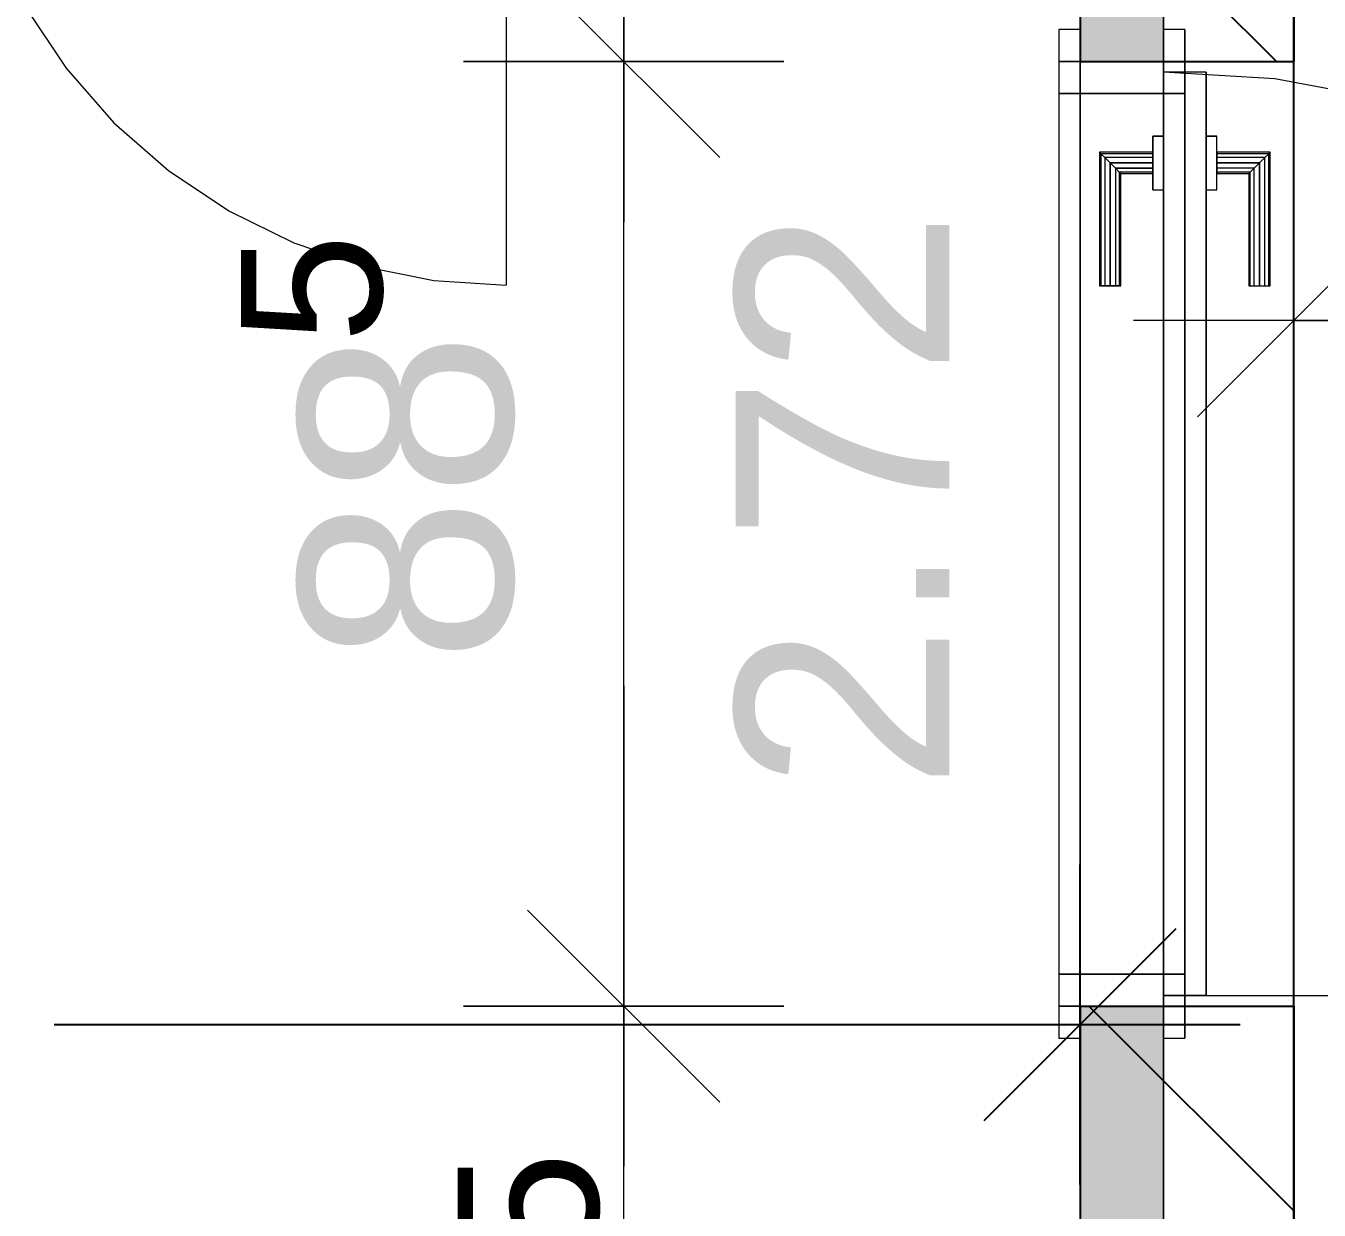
# Model space of a CAD drawing. Extents: x 0 to 756, y -25 to 420.
# Drawn here: x 272.53 to 296.76, y 239.81 to 262 of the extents above; entities that cross this region are included whole.
import ezdxf

# ---------------------------------------------------------------- set-up
doc = ezdxf.new("R2010")
doc.units = 0
doc.layers.get('0').update_dxf_attribs({"lineweight": 25})
doc.layers.get('DEFPOINTS').update_dxf_attribs({"lineweight": 25})
doc.layers.add('A_Geschossdecke', color=7, linetype='Continuous', lineweight=25, true_color=0x008080)
for name, color, linetype, lineweight in [('A_Innenwand', 7, 'Continuous', 25), ('A_Tuer', 7, 'Continuous', 25), ('Standard', 7, 'Continuous', 25), ('T_R', 7, 'Continuous', 13), ('T_R_2D', 7, 'Continuous', 13), ('WAND_HOLZ_TRAGEND', 7, 'Continuous', 13)]:
    doc.layers.add(name, color=color, linetype=linetype, lineweight=lineweight)
doc.styles.get("Standard").update_dxf_attribs({"font": 'arial.ttf'})

# ---------------------------------------------------------------- blocks, each defined once
blk = doc.blocks.new('Referenz-A0T78OQ1OY')
at = {"layer": 'DEFPOINTS', "color": 0, "linetype": 'Continuous', "lineweight": 18, "ltscale": 0.18}
for p, q in [((283.729, 261.333), (283.729, 261.333)), ((292.279, 261.333), (292.279, 261.333)), ((292.279, 261.333), (292.279, 261.333)), ((296.279, 256.479), (296.279, 256.479)), ((283.729, 243.633), (283.729, 243.633)), ((292.279, 243.633), (292.279, 243.633)), ((292.279, 243.633), (292.279, 243.633))]:
    blk.add_line(p, q, dxfattribs=at)
at = {"layer": 'Standard', "color": 0, "lineweight": 18}
for p, q in [((283.729, 261.533), (283.729, 270.533)), ((283.729, 261.333), (283.729, 267.533)), ((283.729, 267.333), (283.729, 258.333)), ((283.729, 255.333), (283.729, 264.333)), ((285.529, 259.533), (281.929, 263.133)), ((281.929, 263.133), (285.529, 259.533)), ((286.729, 261.333), (280.729, 261.333)), ((280.729, 261.333), (286.729, 261.333)), ((283.729, 243.633), (283.729, 261.333)), ((296.279, 259.479), (296.279, 253.479)), ((298.079, 258.279), (294.479, 254.679)), ((302.279, 256.479), (293.279, 256.479)), ((296.279, 256.479), (297.43, 256.479)), ((283.729, 249.633), (283.729, 240.633)), ((283.729, 237.633), (283.729, 246.633)), ((285.529, 241.833), (281.929, 245.433)), ((281.929, 245.433), (285.529, 241.833)), ((286.729, 243.633), (280.729, 243.633)), ((280.729, 243.633), (286.729, 243.633)), ((283.729, 243.337), (283.729, 243.633))]:
    blk.add_line(p, q, dxfattribs=at)
at = {"layer": 'Standard', "color": 0, "lineweight": -2}
for p, q in [((292.279, 240.29), (292.279, 246.29)), ((290.479, 241.49), (294.079, 245.09)), ((273.059, 243.29), (292.279, 243.29)), ((286.279, 243.29), (295.279, 243.29))]:
    blk.add_line(p, q, dxfattribs=at)
at = {"layer": 'T_R', "color": 0, "linetype": 'Continuous', "ltscale": 0.13}
for p, q in [((291.879, 261.933), (291.879, 261.333)), ((292.279, 261.933), (291.879, 261.933)), ((291.879, 261.933), (291.879, 261.933)), ((291.879, 261.933), (291.879, 261.333)), ((292.279, 261.933), (291.879, 261.933)), ((292.279, 261.333), (292.279, 261.933)), ((292.279, 261.933), (292.279, 261.933)), ((292.279, 261.933), (292.279, 261.333)), ((293.839, 261.933), (293.839, 261.333)), ((294.239, 261.933), (293.839, 261.933)), ((293.839, 261.933), (293.839, 261.933)), ((293.839, 261.933), (293.839, 261.333)), ((294.239, 261.933), (293.839, 261.933)), ((294.239, 261.333), (294.239, 261.933)), ((294.239, 261.933), (294.239, 261.933)), ((294.239, 261.933), (294.239, 261.333)), ((291.879, 261.333), (291.879, 260.733)), ((294.239, 261.333), (291.879, 261.333)), ((291.879, 261.333), (291.879, 261.333)), ((291.879, 261.333), (291.879, 260.733)), ((294.239, 261.333), (291.879, 261.333)), ((291.879, 261.333), (292.279, 261.333)), ((291.879, 261.333), (291.879, 261.333)), ((292.279, 261.333), (291.879, 261.333)), ((291.879, 261.333), (291.879, 243.633)), ((292.279, 261.333), (291.879, 261.333)), ((291.879, 261.333), (291.879, 261.333)), ((291.879, 261.333), (291.879, 243.633)), ((292.279, 261.333), (291.879, 261.333)), ((292.279, 261.333), (292.279, 261.333)), ((292.279, 243.633), (292.279, 261.333)), ((292.279, 261.333), (292.279, 261.333)), ((292.279, 261.333), (292.279, 243.633)), ((293.839, 261.133), (293.839, 261.333)), ((293.839, 261.333), (294.239, 261.333)), ((293.839, 261.333), (293.839, 261.333)), ((294.239, 261.333), (293.839, 261.333)), ((293.839, 261.333), (293.839, 243.633)), ((294.239, 261.333), (293.839, 261.333)), ((293.839, 261.333), (293.839, 261.333)), ((293.839, 261.333), (293.839, 243.633)), ((294.239, 261.333), (293.839, 261.333)), ((294.239, 260.733), (294.239, 261.333)), ((294.239, 261.333), (294.239, 261.333)), ((294.239, 261.333), (294.239, 260.733)), ((294.239, 261.333), (294.239, 261.333)), ((294.239, 243.633), (294.239, 261.333)), ((294.239, 261.333), (294.239, 261.333)), ((294.239, 261.333), (294.239, 243.633)), ((293.839, 261.133), (293.839, 243.833)), ((294.639, 261.133), (293.839, 261.133)), ((293.839, 261.133), (293.839, 261.133)), ((293.839, 261.133), (293.839, 243.833)), ((294.639, 261.133), (293.839, 261.133)), ((294.639, 243.833), (294.639, 261.133)), ((294.639, 261.133), (294.639, 261.133)), ((294.639, 261.133), (294.639, 243.833)), ((291.879, 260.733), (294.239, 260.733)), ((291.879, 260.733), (291.879, 260.733)), ((294.239, 260.733), (291.879, 260.733)), ((291.879, 260.733), (291.879, 244.233)), ((294.239, 260.733), (291.879, 260.733)), ((291.879, 260.733), (291.879, 260.733)), ((291.879, 260.733), (291.879, 244.233)), ((294.239, 260.733), (291.879, 260.733)), ((294.239, 260.733), (294.239, 260.733)), ((294.239, 244.233), (294.239, 260.733)), ((294.239, 260.733), (294.239, 260.733)), ((294.239, 260.733), (294.239, 244.233)), ((293.839, 259.933), (293.639, 259.933)), ((293.639, 259.933), (293.639, 258.933)), ((293.639, 258.933), (293.639, 259.933)), ((293.639, 259.933), (293.839, 259.933)), ((293.639, 259.933), (293.639, 259.933)), ((293.839, 258.933), (293.839, 259.933)), ((293.839, 258.933), (293.839, 259.933)), ((293.839, 259.933), (293.839, 259.933)), ((294.639, 259.933), (294.639, 258.933)), ((294.839, 259.933), (294.639, 259.933)), ((294.639, 259.933), (294.639, 259.933)), ((294.639, 259.933), (294.639, 258.933)), ((294.639, 259.933), (294.839, 259.933)), ((294.839, 258.933), (294.839, 259.933)), ((294.839, 259.933), (294.839, 259.933)), ((294.839, 258.933), (294.839, 259.933)), ((293.639, 259.633), (292.639, 259.633)), ((292.639, 259.633), (292.666, 259.606)), ((292.639, 259.633), (292.639, 257.133)), ((292.666, 259.606), (292.639, 259.633)), ((293.639, 259.606), (292.666, 259.606)), ((292.666, 259.606), (292.739, 259.533)), ((292.666, 259.606), (292.666, 257.133)), ((293.639, 259.606), (292.666, 259.606)), ((292.739, 259.533), (292.666, 259.606)), ((292.666, 259.606), (292.666, 257.133)), ((293.639, 259.533), (292.739, 259.533)), ((292.739, 259.533), (292.839, 259.433)), ((292.739, 259.533), (292.739, 257.133)), ((293.639, 259.533), (292.739, 259.533)), ((292.839, 259.433), (292.739, 259.533)), ((292.739, 259.533), (292.739, 257.133)), ((293.639, 259.606), (293.639, 259.633)), ((293.639, 259.606), (293.639, 259.633)), ((293.639, 259.533), (293.639, 259.606)), ((293.639, 259.533), (293.639, 259.606)), ((293.639, 259.433), (293.639, 259.533)), ((293.639, 259.433), (293.639, 259.533)), ((294.839, 259.633), (294.839, 259.606)), ((295.839, 259.633), (294.839, 259.633)), ((294.839, 259.606), (294.839, 259.633)), ((294.839, 259.606), (294.839, 259.533)), ((295.812, 259.606), (294.839, 259.606)), ((295.812, 259.606), (294.839, 259.606)), ((294.839, 259.533), (294.839, 259.606)), ((294.839, 259.533), (294.839, 259.433)), ((295.739, 259.533), (294.839, 259.533)), ((295.739, 259.533), (294.839, 259.533)), ((294.839, 259.433), (294.839, 259.533)), ((295.639, 259.433), (295.739, 259.533)), ((295.739, 259.533), (295.639, 259.433)), ((295.739, 259.533), (295.812, 259.606)), ((295.812, 259.606), (295.739, 259.533)), ((295.739, 257.133), (295.739, 259.533)), ((295.739, 257.133), (295.739, 259.533)), ((295.812, 259.606), (295.839, 259.633)), ((295.839, 259.633), (295.812, 259.606)), ((295.812, 257.133), (295.812, 259.606)), ((295.812, 257.133), (295.812, 259.606)), ((295.839, 257.133), (295.839, 259.633)), ((292.839, 259.433), (293.639, 259.433)), ((292.839, 257.133), (292.839, 259.433)), ((292.839, 259.433), (292.939, 259.333)), ((293.639, 259.433), (292.839, 259.433)), ((292.939, 259.333), (292.839, 259.433)), ((292.839, 259.433), (292.839, 257.133)), ((292.939, 259.333), (293.639, 259.333)), ((292.939, 259.333), (293.012, 259.26)), ((292.939, 259.333), (292.939, 257.133)), ((293.639, 259.333), (292.939, 259.333)), ((293.012, 259.26), (292.939, 259.333)), ((292.939, 259.333), (292.939, 257.133)), ((293.639, 259.26), (293.012, 259.26)), ((293.012, 259.26), (293.039, 259.233)), ((293.012, 259.26), (293.012, 257.133)), ((293.639, 259.26), (293.012, 259.26)), ((293.039, 259.233), (293.012, 259.26)), ((293.012, 259.26), (293.012, 257.133)), ((293.039, 259.233), (293.639, 259.233)), ((293.039, 257.133), (293.039, 259.233)), ((293.639, 259.333), (293.639, 259.433)), ((293.639, 259.333), (293.639, 259.433)), ((293.639, 259.26), (293.639, 259.333)), ((293.639, 259.26), (293.639, 259.333)), ((293.639, 259.233), (293.639, 259.26)), ((293.639, 259.233), (293.639, 259.26)), ((294.839, 259.433), (295.639, 259.433)), ((294.839, 259.433), (294.839, 259.333)), ((295.639, 259.433), (294.839, 259.433)), ((294.839, 259.333), (294.839, 259.433)), ((294.839, 259.333), (294.839, 259.26)), ((295.539, 259.333), (294.839, 259.333)), ((295.539, 259.333), (294.839, 259.333)), ((294.839, 259.26), (294.839, 259.333)), ((294.839, 259.26), (294.839, 259.233)), ((295.466, 259.26), (294.839, 259.26)), ((295.466, 259.26), (294.839, 259.26)), ((294.839, 259.233), (294.839, 259.26)), ((294.839, 259.233), (295.439, 259.233)), ((295.439, 259.233), (295.466, 259.26)), ((295.466, 259.26), (295.439, 259.233)), ((295.439, 259.233), (295.439, 257.133)), ((295.466, 259.26), (295.539, 259.333)), ((295.539, 259.333), (295.466, 259.26)), ((295.466, 257.133), (295.466, 259.26)), ((295.466, 257.133), (295.466, 259.26)), ((295.539, 259.333), (295.639, 259.433)), ((295.639, 259.433), (295.539, 259.333)), ((295.539, 257.133), (295.539, 259.333)), ((295.539, 257.133), (295.539, 259.333)), ((295.639, 259.433), (295.639, 257.133)), ((295.639, 257.133), (295.639, 259.433)), ((293.639, 258.933), (293.839, 258.933)), ((293.639, 258.933), (293.639, 258.933)), ((293.639, 258.933), (293.839, 258.933)), ((293.839, 258.933), (293.839, 258.933)), ((294.639, 258.933), (294.839, 258.933)), ((294.639, 258.933), (294.639, 258.933)), ((294.639, 258.933), (294.839, 258.933)), ((294.839, 258.933), (294.839, 258.933)), ((292.639, 257.133), (292.666, 257.133)), ((292.666, 257.133), (292.639, 257.133)), ((292.666, 257.133), (292.739, 257.133)), ((292.739, 257.133), (292.666, 257.133)), ((292.739, 257.133), (292.839, 257.133)), ((292.839, 257.133), (292.739, 257.133)), ((292.839, 257.133), (292.939, 257.133)), ((292.939, 257.133), (292.839, 257.133)), ((292.939, 257.133), (293.012, 257.133)), ((293.012, 257.133), (292.939, 257.133)), ((293.012, 257.133), (293.039, 257.133)), ((293.039, 257.133), (293.012, 257.133)), ((295.439, 257.133), (295.466, 257.133)), ((295.439, 257.133), (295.466, 257.133)), ((295.466, 257.133), (295.539, 257.133)), ((295.466, 257.133), (295.539, 257.133)), ((295.539, 257.133), (295.639, 257.133)), ((295.539, 257.133), (295.639, 257.133)), ((295.639, 257.133), (295.739, 257.133)), ((295.639, 257.133), (295.739, 257.133)), ((295.739, 257.133), (295.812, 257.133)), ((295.739, 257.133), (295.812, 257.133)), ((295.812, 257.133), (295.839, 257.133)), ((295.812, 257.133), (295.839, 257.133)), ((291.879, 244.233), (291.879, 243.633)), ((294.239, 244.233), (291.879, 244.233)), ((291.879, 244.233), (291.879, 244.233)), ((291.879, 244.233), (291.879, 243.633)), ((294.239, 244.233), (291.879, 244.233)), ((291.879, 244.233), (294.239, 244.233)), ((291.879, 244.233), (291.879, 244.233)), ((294.239, 244.233), (291.879, 244.233)), ((294.239, 243.633), (294.239, 244.233)), ((294.239, 244.233), (294.239, 244.233)), ((294.239, 244.233), (294.239, 243.633)), ((294.239, 244.233), (294.239, 244.233)), ((293.839, 243.633), (293.839, 243.833)), ((293.839, 243.833), (294.639, 243.833)), ((293.839, 243.833), (293.839, 243.833)), ((294.639, 243.833), (293.839, 243.833)), ((294.639, 243.833), (294.639, 243.833)), ((291.879, 243.633), (294.239, 243.633)), ((291.879, 243.633), (291.879, 243.633)), ((294.239, 243.633), (291.879, 243.633)), ((291.879, 243.633), (291.879, 243.033)), ((292.279, 243.633), (291.879, 243.633)), ((291.879, 243.633), (291.879, 243.033)), ((291.879, 243.633), (291.879, 243.633)), ((291.879, 243.633), (292.279, 243.633)), ((291.879, 243.633), (292.279, 243.633)), ((291.879, 243.633), (291.879, 243.633)), ((292.279, 243.633), (291.879, 243.633)), ((292.279, 243.033), (292.279, 243.633)), ((292.279, 243.633), (292.279, 243.033)), ((292.279, 243.633), (292.279, 243.633)), ((292.279, 243.633), (292.279, 243.633)), ((293.839, 243.633), (293.839, 243.033)), ((294.239, 243.633), (293.839, 243.633)), ((293.839, 243.633), (293.839, 243.033)), ((293.839, 243.633), (293.839, 243.633)), ((293.839, 243.633), (294.239, 243.633)), ((293.839, 243.633), (294.239, 243.633)), ((293.839, 243.633), (293.839, 243.633)), ((294.239, 243.633), (293.839, 243.633)), ((294.239, 243.633), (294.239, 243.633)), ((294.239, 243.033), (294.239, 243.633)), ((294.239, 243.633), (294.239, 243.033)), ((294.239, 243.633), (294.239, 243.633)), ((294.239, 243.633), (294.239, 243.633)), ((291.879, 243.033), (292.279, 243.033)), ((291.879, 243.033), (291.879, 243.033)), ((291.879, 243.033), (292.279, 243.033)), ((292.279, 243.033), (292.279, 243.033)), ((293.839, 243.033), (294.239, 243.033)), ((293.839, 243.033), (293.839, 243.033)), ((293.839, 243.033), (294.239, 243.033)), ((294.239, 243.033), (294.239, 243.033))]:
    blk.add_line(p, q, dxfattribs=at)
at = {"layer": 'T_R_2D', "color": 0, "linetype": 'Continuous', "ltscale": 0.13}
for p, q in [((281.529, 267.533), (281.529, 257.143)), ((272.531, 262.338), (273.286, 261.208)), ((273.286, 261.208), (274.182, 260.186)), ((295.924, 261.007), (293.839, 261.133)), ((297.979, 260.63), (295.924, 261.007)), ((274.182, 260.186), (275.204, 259.29)), ((275.204, 259.29), (276.334, 258.535)), ((276.334, 258.535), (277.553, 257.934)), ((277.553, 257.934), (278.84, 257.497)), ((278.84, 257.497), (280.173, 257.232)), ((280.173, 257.232), (281.529, 257.143)), ((293.839, 243.833), (311.139, 243.833))]:
    blk.add_line(p, q, dxfattribs=at)
at = {"layer": 'WAND_HOLZ_TRAGEND', "color": 0, "linetype": 'Continuous', "ltscale": 0.13}
for p, q in [((292.279, 267.533), (292.279, 231.865)), ((292.279, 267.533), (292.279, 261.333)), ((293.839, 231.865), (293.839, 267.533)), ((293.839, 267.533), (293.839, 261.333)), ((292.279, 261.333), (292.279, 243.633)), ((292.279, 261.333), (292.279, 261.333)), ((293.839, 261.333), (292.279, 261.333)), ((292.279, 261.333), (293.839, 261.333)), ((293.839, 243.633), (293.839, 261.333)), ((293.839, 261.333), (293.839, 261.333)), ((292.279, 243.633), (292.279, 231.865)), ((292.279, 243.633), (292.279, 243.633)), ((292.279, 243.633), (293.839, 243.633)), ((293.839, 243.633), (292.279, 243.633)), ((293.839, 243.633), (293.839, 231.865)), ((293.839, 243.633), (293.839, 243.633))]:
    blk.add_line(p, q, dxfattribs=at)
at = {"layer": 'WAND_HOLZ_TRAGEND', "color": 0, "linetype": 'Continuous', "lineweight": 18, "ltscale": 0.18}
for points in [[(292.279, 261.333), (293.839, 261.333), (292.279, 267.533)], [(293.839, 261.333), (293.839, 267.533), (292.279, 267.533)], [(292.279, 231.865), (293.839, 231.865), (292.279, 243.633)], [(293.839, 231.865), (293.839, 243.633), (292.279, 243.633)]]:
    blk.add_solid(points, dxfattribs=at)
at = {"layer": 'Standard', "color": 0, "lineweight": 18, "attachment_point": 1, "rotation": 90}
for s, insert, char_height in [('{\\fArial;2.72}', (285.826, 247.677), 4), ('{\\fArial;5}', (276.561, 256.057), 2.64), ('{\\fArial;88}', (277.641, 250.066), 4), ('{\\fArial;5}', (280.617, 238.858), 2.64)]:
    blk.add_mtext(s, dxfattribs=dict(at, insert=insert, char_height=char_height))
blk = doc.blocks.new('Geschossdecke-A0T78ORTOY', base_point=(115.279, 32.476))
at = {"color": 0, "linetype": 'ByBlock', "lineweight": -2, "ltscale": 0.25}
blk.add_line((296.279, 150.133), (296.279, 271.533), dxfattribs=at)
blk = doc.blocks.new('Wand-A0T78OS9OY', base_point=(292.279, 150.133))
at = {"color": 0, "linetype": 'ByBlock', "lineweight": -2, "ltscale": 0.25}
for p, q in [((296.279, 271.533), (296.279, 261.333)), ((292.279, 267.533), (292.279, 261.333)), ((292.279, 243.633), (292.279, 227.487)), ((296.279, 243.633), (296.279, 231.865))]:
    blk.add_line(p, q, dxfattribs=at)
at = {"color": 0, "lineweight": -2}
for p, q in [((292.279, 265.012), (295.958, 261.333)), ((292.445, 243.633), (296.279, 239.799))]:
    blk.add_line(p, q, dxfattribs=at)
blk = doc.blocks.new('Tür-A0T78OSBOY', base_point=(292.279, 243.633))
at = {"color": 0, "linetype": 'ByBlock', "lineweight": -2, "ltscale": 0.25}
for p, q in [((292.279, 261.333), (296.279, 261.333)), ((292.279, 243.633), (296.279, 243.633))]:
    blk.add_line(p, q, dxfattribs=at)

msp = doc.modelspace()

# ---------------------------------------------------------------- block references
at = {"color": 8, "lineweight": 25, "ltscale": 0.25, "true_color": 0x808080}
msp.add_blockref('Referenz-A0T78OQ1OY', (0, 0), dxfattribs=at)
at = {"layer": 'A_Geschossdecke', "ltscale": 0.25}
msp.add_blockref('Geschossdecke-A0T78ORTOY', (115.279, 32.476), dxfattribs=at)
at = {"layer": 'A_Innenwand', "ltscale": 0.25}
msp.add_blockref('Wand-A0T78OS9OY', (292.279, 150.133), dxfattribs=at)
at = {"layer": 'A_Tuer', "ltscale": 0.25}
msp.add_blockref('Tür-A0T78OSBOY', (292.279, 243.633), dxfattribs=at)

doc.saveas('drawing.dxf')
